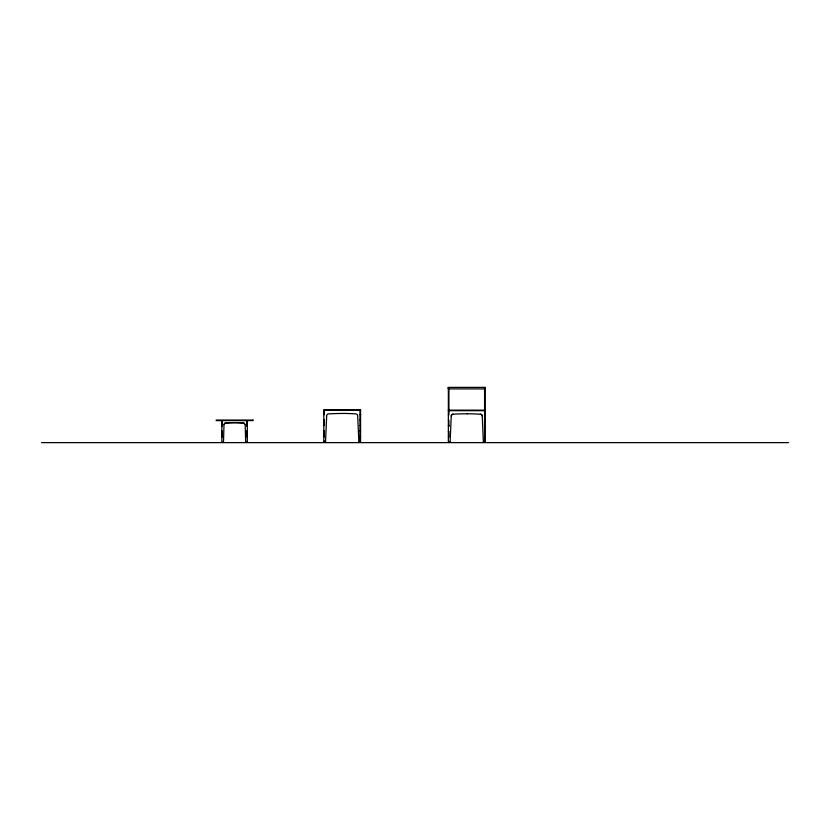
<?xml version="1.0" encoding="UTF-8"?>
<svg xmlns="http://www.w3.org/2000/svg" width="830" height="830" viewBox="0 0 830 830"><rect width="100%" height="100%" fill="white"/><g stroke="black" fill="none" stroke-linecap="round" stroke-linejoin="round"><path stroke-width="1.25" d="M221.828 420.613L221.828 442.1L223.509 441.591L223.996 424.607M450.119 441.954L451.24 416.048A1.992 1.982 0 0 1 453.107 414.16M325.609 441.342L323.804 441.923L323.804 409.823L360.562 409.823L360.562 441.923L358.778 441.508M224.079 424.327L225.21 423.061A91.03 90.584 0 0 1 234.008 422.636L235.149 422.636A91.03 90.584 0 0 1 243.937 423.061L245.078 424.327M325.547 441.633L326.678 415.737A1.992 1.982 0 0 1 328.535 413.9A205.726 204.72 0 0 1 341.618 413.485L342.749 413.423A205.726 204.72 0 0 1 355.821 413.9A1.992 1.982 0 0 1 357.689 415.788L358.861 441.716M224.193 423.995L224.992 423.176M448.366 414.824L448.926 414.824L448.926 387.859L448.366 387.859L448.366 442.245L449.891 442.151M485.125 425.78L484.575 425.78M448.366 388.419L448.926 388.419M484.575 388.419L485.125 388.419M448.366 388.907L448.107 387.382L485.394 387.382L485.125 388.907M448.926 388.907L484.575 388.907M448.366 410.145L485.125 410.145M323.804 410.373L360.562 410.373M324.354 410.394L360.013 410.394M448.366 410.694L485.125 410.694M467.321 413.745L466.18 413.797A205.726 204.72 0 0 0 453.107 414.212A1.992 1.982 0 0 0 451.24 416.11M323.804 414.512L324.354 414.492M360.013 414.492L360.562 414.512M323.804 414.564L324.354 414.554L324.354 409.823M360.013 414.554L360.562 414.564M324.354 420.032L323.804 419.97L324.354 419.98L324.354 425.531L323.804 425.541M360.013 420.032L360.562 420.022M448.366 420.291L448.926 420.281L448.926 426.298M484.575 420.354L485.125 420.333M222.378 420.613L222.378 426.153M360.075 425.541L360.562 425.541M221.828 425.634L222.378 425.634M246.78 425.634L247.33 425.634M324.354 430.957L323.804 430.936L324.354 431.009L324.354 436.954M221.828 431.123L222.378 431.123L222.378 436.891M247.33 431.123L246.78 431.123L246.78 436.891M246.78 431.185L247.33 431.185M448.366 431.31L448.926 431.258L448.926 437.037M484.575 431.268L485.125 431.258M484.575 431.32L485.125 431.32M323.804 436.456L324.354 436.497M360.013 436.456L360.562 436.456M221.828 436.611L222.378 436.611M246.78 436.611L247.33 436.611M360.075 436.507L360.562 436.507M448.366 436.829L448.926 436.767M245.836 442.006L247.33 442.1L247.33 420.613M448.366 442.183L449.819 442.245M484.575 442.245L484.575 387.859L485.125 387.859L485.125 442.245L483.33 441.736L482.251 416.048A1.992 1.982 0 0 0 480.394 414.16M485.125 442.245L483.61 442.151M41.5 442.629L788.5 442.629M245.836 442.058L245.649 441.519M245.69 441.809L245.161 424.607M360.013 409.823L360.013 441.923M324.354 441.041L324.354 441.923M246.78 420.613L246.78 426.153M243.937 423.124A91.03 90.584 0 0 0 235.149 422.698L234.008 422.698A91.03 90.584 0 0 0 225.21 423.124M467.321 413.797A205.726 204.72 0 0 1 480.394 414.212A1.992 1.982 0 0 1 482.251 416.11M485.125 414.865L484.575 414.865L485.125 414.876M485.125 436.756L484.575 436.756L485.125 436.767M252.953 420.063L216.205 420.063L216.205 420.613L252.953 420.613L252.953 420.063M448.926 425.78L448.366 425.78L448.926 425.8M360.562 430.936L360.013 430.936L360.562 430.988"/></g></svg>
